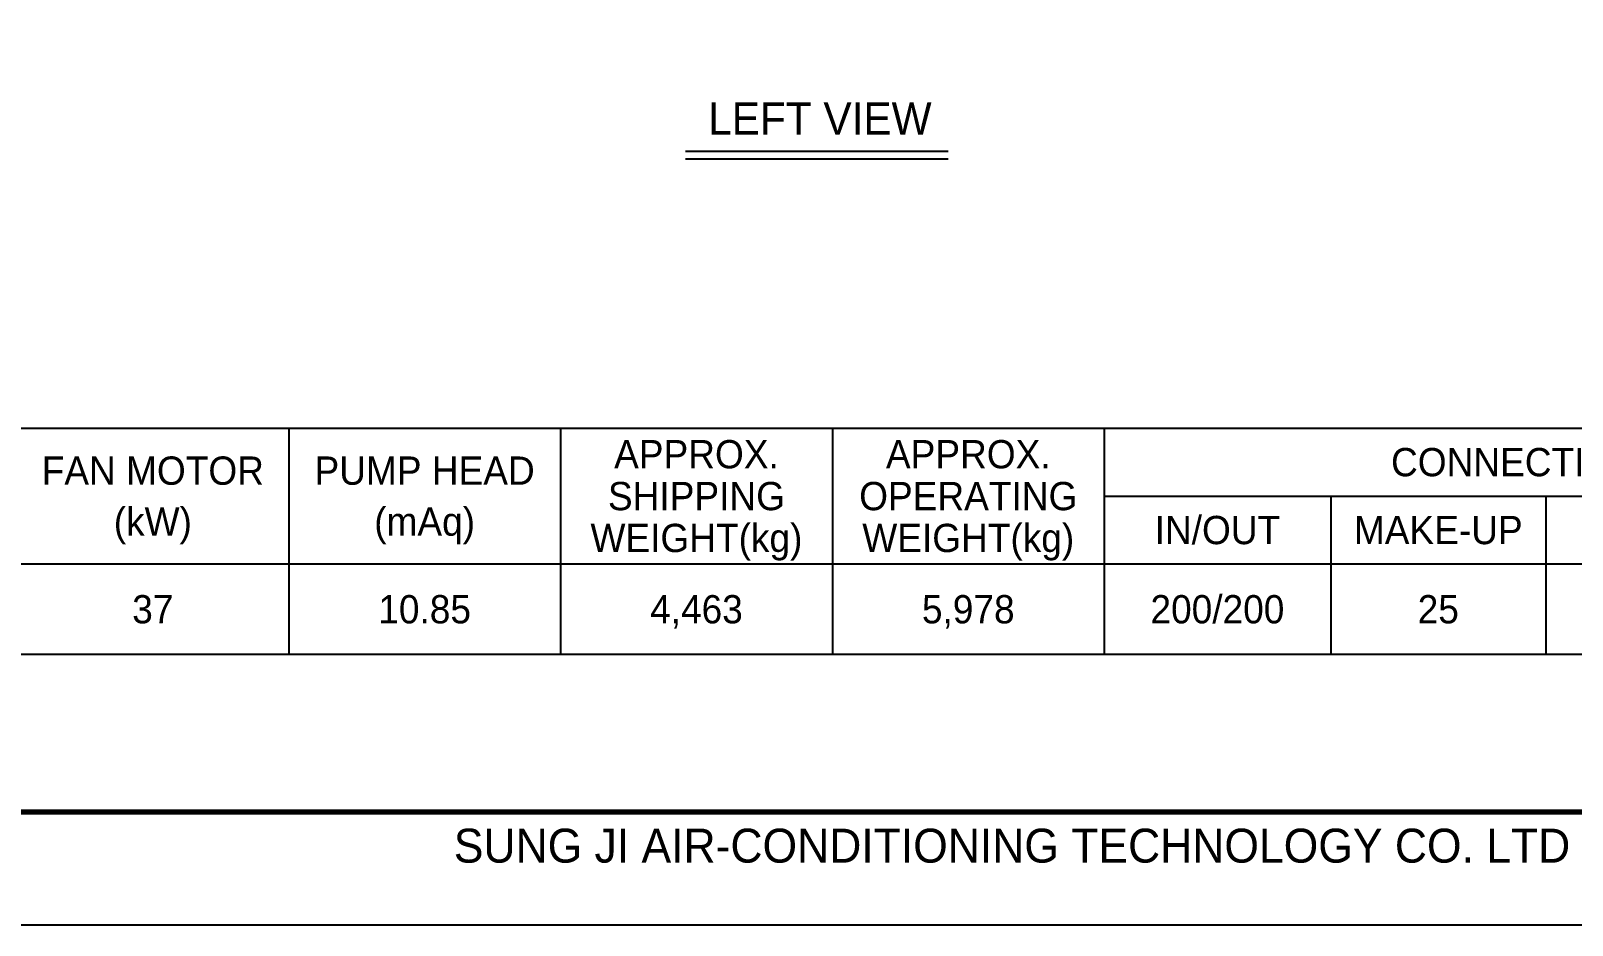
# Model space of a CAD drawing. Header units: millimetres. Extents: x -17070 to 42971, y -291348 to 40590.
# Drawn here: x 21414 to 30941, y 19795 to 25327 of the extents above; entities that cross this region are included whole.
import ezdxf
from ezdxf.enums import TextEntityAlignment as Align

# ---------------------------------------------------------------- set-up
doc = ezdxf.new("R2010")
doc.units = ezdxf.units.MM
for name, color, linetype in [('냉각탑_box', 1, 'Continuous'), ('냉각탑_form', 1, 'Continuous'), ('냉각탑_text', 3, 'Continuous')]:
    doc.layers.add(name, color=color, linetype=linetype)
doc.styles.add('돋움', font='Dotum.ttf')

msp = doc.modelspace()

# ---------------------------------------------------------------- linework, layer by layer
at = {"layer": 'Defpoints'}
msp.add_lwpolyline([(13563.4, 40589.8), (42970.6, 40589.8), (42970.6, 19794.7), (13563.4, 19794.7)], close=True, dxfattribs=at)
at = {"layer": '냉각탑_box'}
for p, q in [((25461.1, 24582.2), (27084.5, 24582.2)), ((25461.1, 24535.5), (27084.5, 24535.5)), ((23008.2, 22869.2), (23008.2, 21469.2)), ((24688.2, 22869.2), (24688.2, 21469.2)), ((26368.2, 22869.2), (26368.2, 21469.2)), ((28048.2, 22869.2), (28048.2, 21469.2)), ((28048.2, 22449.2), (33438.2, 22449.2)), ((29448.2, 22449.2), (29448.2, 21469.2)), ((30778.2, 22449.2), (30778.2, 21469.2)), ((18388.2, 22029.2), (33438.2, 22029.2))]:
    msp.add_line(p, q, dxfattribs=at)
msp.add_lwpolyline([(18388.2, 22869.2), (33438.2, 22869.2), (33438.2, 21469.2), (18388.2, 21469.2)], close=True, dxfattribs=at)
at = {"layer": '냉각탑_form', "const_width": 35}
msp.add_lwpolyline([(14263.6, 39889.6), (14263.6, 20494.9), (42270.4, 20494.9), (42270.4, 39889.6)], close=True, dxfattribs=at)

# ---------------------------------------------------------------- texts
at = {"layer": '냉각탑_form', "style": '돋움'}
msp.add_text('SUNG JI AIR-CONDITIONING TECHNOLOGY CO. LTD', height=210.051, dxfattribs=at).set_placement((24028.3, 20181.7))
at = {"layer": '냉각탑_text', "style": '돋움'}
for s, height, p in [('LEFT VIEW', 199.97, (26291.1, 24784.4)), ('APPROX.', 175, (25528.2, 22708.2)), ('APPROX.', 175, (27208.2, 22708.2)), ('FAN MOTOR', 175, (22168.2, 22606.7)), ('PUMP HEAD', 175, (23848.2, 22606.7)), ('CONNECTION(A)', 175, (30743.2, 22659.2)), ('SHIPPING', 175, (25528.2, 22449.2)), ('OPERATING', 175, (27208.2, 22449.2)), ('(kW)', 175, (22168.2, 22291.7)), ('(mAq)', 175, (23848.2, 22291.7)), ('IN/OUT', 175, (28748.2, 22239.2)), ('MAKE-UP', 175, (30113.2, 22239.2)), ('WEIGHT(kg)', 175, (25528.2, 22190.2)), ('WEIGHT(kg)', 175, (27208.2, 22190.2)), ('37', 175, (22168.2, 21749.2)), ('10.85', 175, (23848.2, 21749.2)), ('4,463', 175, (25528.2, 21749.2)), ('5,978', 175, (27208.2, 21749.2)), ('200/200', 175, (28748.2, 21749.2)), ('25', 175, (30113.2, 21749.2))]:
    msp.add_text(s, height=height, dxfattribs=at).set_placement(p, align=Align.MIDDLE_CENTER)

doc.saveas('drawing.dxf')
